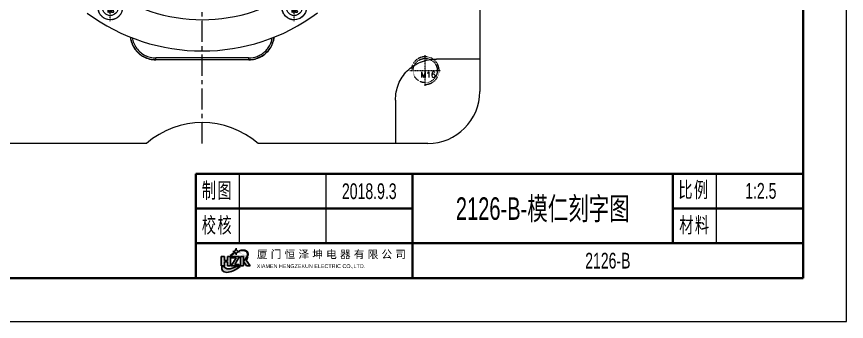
# Model space of a CAD drawing. Header units: millimetres. Extents: x 2432 to 4206, y 1282 to 1824.
# Drawn here: x 2696.3 to 3174.5, y 1299 to 1474.6 of the extents above; entities that cross this region are included whole.
import ezdxf
from ezdxf.enums import TextEntityAlignment as Align

# ---------------------------------------------------------------- set-up
doc = ezdxf.new("R2010")
doc.units = ezdxf.units.MM
doc.linetypes.add('CENTER', pattern=[0.6, 0.375, -0.075, 0.075, -0.075])
doc.linetypes.add('HIDDEN', pattern=[0.2, 0.1, -0.1])
for name, color, linetype, lineweight in [('core', 7, 'Continuous', 20), ('screw', 33, 'Continuous', 13), ('文字层', 3, 'Continuous', 18), ('粗实线层', 7, 'Continuous', 35), ('细实线层', 7, 'Continuous', 18)]:
    doc.layers.add(name, color=color, linetype=linetype, lineweight=lineweight)
doc.styles.get("Standard").update_dxf_attribs({"font": 'arial.ttf'})
doc.styles.add('TXT', font='txt.shx', dxfattribs={"bigfont": 'gbcbig.shx'})
doc.styles.add('标准', font='FSGB2312.ttf', dxfattribs={"width": 0.667})

# ---------------------------------------------------------------- blocks, each defined once
blk = doc.blocks.new('screw_m8_i')
at = {"layer": 'screw', "color": 1, "linetype": 'CENTER', "ltscale": 0.435384}
for p, q in [((0, -7.7), (0, 7.7)), ((-7.7, 0), (7.7, 0))]:
    blk.add_line(p, q, dxfattribs=at)
at = {"layer": 'screw', "color": 8, "linetype": 'HIDDEN', "ltscale": 0.435384}
blk.add_circle((0, 0), 7, dxfattribs=at)
at = {"layer": 'screw'}
blk.add_circle((0, 0), 4.5, dxfattribs=at)
at = {"layer": 'screw', "color": 6, "style": 'TXT'}
blk.add_text('M8', height=2.1, dxfattribs=at).set_placement((-1.82, -2.8))
blk = doc.blocks.new('A4图框')
at = {"layer": '粗实线层'}
for p, q in [((138.5, -95), (138.5, 95)), ((-138.5, -95), (138.5, -95))]:
    blk.add_line(p, q, dxfattribs=at)
at = {"layer": '细实线层'}
for p, q in [((148.5, -105), (148.5, 105)), ((-148.5, -105), (148.5, -105))]:
    blk.add_line(p, q, dxfattribs=at)
at = {"layer": '文字层', "style": '标准', "width": 0.667}
blk.add_attdef('图纸编号', text='', height=5.19, rotation=180, dxfattribs=at).set_placement((-113.41, 90), align=Align.MIDDLE_CENTER)
blk = doc.blocks.new('A4标题栏')
h = blk.add_hatch(color=3)
h.dxf.hatch_style = 1
h.paths.add_polyline_path([(-132, 4.92), (-132.71, 4.92), (-132.71, 4.01), (-133.41, 4.01), (-133.41, 4.92), (-134.11, 4.92), (-134.11, 2.82), (-133.41, 2.82), (-133.41, 3.73), (-132.71, 3.73), (-132.71, 2.82), (-132, 2.82)])
h.paths.add_polyline_path([(-129.9, 4.92), (-131.74, 4.92), (-131.74, 4.64), (-130.67, 4.64), (-131.83, 2.82), (-130.07, 2.82), (-130.07, 3.1), (-131.02, 3.1)])
h.paths.add_polyline_path([(-129.02, 4.92), (-129.67, 4.92), (-129.67, 2.82), (-129.02, 2.82)])
edge = h.paths.add_edge_path()
edge.add_ellipse((-130.95, 3.87), major_axis=(-2.89, -2.17), ratio=0.475526, start_angle=127.0084, end_angle=146.5686)
edge.add_line((-127.97, 4.92), (-128.25, 4.92))
edge.add_ellipse((-130.78, 4.22), major_axis=(-2.55, -1.75), ratio=0.462381, start_angle=113.418, end_angle=143.4361, ccw=False)
edge.add_line((-129.02, 3.83), (-128.29, 2.82))
edge.add_line((-128.29, 2.82), (-127.44, 2.82))
edge.add_line((-127.44, 2.82), (-128.39, 4.08))
h.paths.add_polyline_path([(-129.95, 6.08, -0.414214), (-130.71, 6.84, -0.414214), (-131.47, 6.08, -0.414214), (-130.71, 5.32, -0.414214)])
h = blk.add_hatch(color=3)
h.dxf.hatch_style = 1
edge = h.paths.add_edge_path()
edge.add_ellipse((-130.78, 4.22), major_axis=(-2.55, -1.75), ratio=0.462381, start_angle=259.9884, end_angle=277.0287, ccw=False)
edge.add_arc((-131.47, 5.32), 0.495, 47.0815, 59.7575)
edge.add_ellipse((-130.95, 3.87), major_axis=(-2.89, -2.17), ratio=0.475526, start_angle=255.3223, end_angle=271.8023)
edge.add_line((-132.07, 5.18), (-131.89, 5.18))
edge = h.paths.add_edge_path()
edge.add_ellipse((-130.95, 3.87), major_axis=(-2.89, -2.17), ratio=0.475526, start_angle=152.9499, end_angle=232.8461)
edge.add_arc((-129.74, 6.93), 0.709, 246.2468, 261.3719)
edge.add_ellipse((-130.78, 4.22), major_axis=(-2.55, -1.75), ratio=0.462381, start_angle=150.9505, end_angle=232.0867, ccw=False)
edge.add_line((-128.15, 5.18), (-127.9, 5.18))
edge = h.paths.add_edge_path()
edge.add_ellipse((-130.95, 3.87), major_axis=(-2.89, -2.17), ratio=0.475526, start_angle=330.9377, end_angle=453.8146)
edge.add_line((-129.73, 2.64), (-130.63, 2.64))
edge.add_ellipse((-130.78, 4.22), major_axis=(-2.55, -1.75), ratio=0.462381, start_angle=352.501, end_angle=435.4781, ccw=False)
edge.add_line((-133.41, 2.64), (-133.98, 2.64))
h.paths.add_polyline_path([(-124.92, 1.33), (-97.75, 1.33), (-97.75, 2.79), (-124.92, 2.79)], flags=9)
h.paths.add_polyline_path([(-125.19, 3.38), (-97.3, 3.38), (-97.3, 6.3), (-125.19, 6.3)], flags=9)
at = {"color": 3}
for p, q in [((-133.41, 4.92), (-134.11, 4.92)), ((-134.11, 4.92), (-134.11, 2.82)), ((-133.41, 4.01), (-133.41, 4.92)), ((-133.41, 4.01), (-132.71, 4.01)), ((-132.71, 4.92), (-132.71, 4.01)), ((-132, 4.92), (-132.71, 4.92)), ((-132.07, 5.18), (-131.89, 5.18)), ((-132, 2.82), (-132, 4.92)), ((-130.67, 4.64), (-131.83, 2.82)), ((-131.74, 4.92), (-129.9, 4.92)), ((-131.74, 4.92), (-131.74, 4.64)), ((-131.74, 4.64), (-130.67, 4.64)), ((-129.9, 4.92), (-131.02, 3.1)), ((-129.67, 4.92), (-129.02, 4.92)), ((-129.67, 4.92), (-129.67, 2.82)), ((-129.02, 4.92), (-129.02, 2.82)), ((-129.02, 3.83), (-128.29, 2.82)), ((-127.44, 2.82), (-128.39, 4.08)), ((-128.25, 4.92), (-127.97, 4.92)), ((-128.15, 5.18), (-127.9, 5.18)), ((-134.11, 2.82), (-133.41, 2.82)), ((-133.41, 2.82), (-133.41, 3.73)), ((-133.41, 3.73), (-132.71, 3.73)), ((-132.71, 3.73), (-132.71, 2.82)), ((-132.71, 2.82), (-132, 2.82)), ((-131.83, 2.82), (-130.07, 2.82)), ((-131.02, 3.1), (-130.07, 3.1)), ((-130.07, 3.1), (-130.07, 2.82)), ((-129.67, 2.82), (-129.02, 2.82)), ((-128.29, 2.82), (-127.44, 2.82))]:
    blk.add_line(p, q, dxfattribs=at)
for points in [[(-133.41, 2.64), (-133.98, 2.64)], [(-129.73, 2.64), (-130.63, 2.64)]]:
    blk.add_lwpolyline(points, dxfattribs=at)
for centre, radius, start, end in [((-131.47, 6.84), 0.758, 270, 0), ((-131.47, 5.32), 0.758, 0, 90), ((-131.47, 5.32), 0.495, 47.0815, 59.7575), ((-129.95, 6.84), 0.758, 180, 270), ((-129.95, 5.32), 0.758, 90, 180), ((-129.74, 6.93), 0.709, 246.2468, 261.3719)]:
    blk.add_arc(centre, radius, start, end, dxfattribs=at)
for centre, major_axis, ratio, start_param, end_param in [((-130.95, 3.87), (-2.89, -2.17), 0.475526, 4.456214, 4.743846), ((-130.95, 3.87), (-2.89, -2.17), 0.475526, 2.66948, 4.06393), ((-130.78, 4.22), (-2.55, -1.75), 0.462381, 2.634582, 4.050677), ((-130.78, 4.22), (-2.55, -1.75), 0.462381, 4.537653, 4.835062), ((-130.78, 4.22), (-2.55, -1.75), 0.462381, 1.979518, 2.503433), ((-130.95, 3.87), (-2.89, -2.17), 0.475526, 2.216715, 2.558104), ((-130.95, 3.87), (-2.89, -2.17), 0.475526, 5.775953, 7.920559), ((-130.78, 4.22), (-2.55, -1.75), 0.462381, 6.152303, 7.600527)]:
    blk.add_ellipse(centre, major_axis=major_axis, ratio=ratio, start_param=start_param, end_param=end_param, dxfattribs=at)
at = {"layer": '粗实线层'}
for p, q in [((-140, 24), (-140, 0)), ((-140, 24), (0, 24)), ((-90, 24), (-90, 0)), ((-30, 24), (-30, 8)), ((0, 24), (0, 0)), ((0, 24), (0, 8)), ((-140, 16), (-90, 16)), ((-30, 16), (0, 16)), ((-140, 8), (0, 8)), ((-140, 0), (0, 0))]:
    blk.add_line(p, q, dxfattribs=at)
at = {"layer": '细实线层'}
for p, q in [((-130, 24), (-130, 8)), ((-110, 24), (-110, 8)), ((-20, 24), (-20, 8))]:
    blk.add_line(p, q, dxfattribs=at)
at = {"color": 3, "attachment_point": 1}
for s, insert, char_height in [('{\\f汉仪综艺体简|b0|i0|c134|p49;\\T1.3;厦门恒泽坤电器有限公司}', (-125.9, 6.35), 1.8), ('{\\f汉仪综艺体简|b0|i0|c134|p49;XIAMEN HENGZEKUN ELECTRIC CO.,LTD.}', (-125.93, 3.19), 0.9)]:
    blk.add_mtext_dynamic_manual_height_columns(s, width=1520, gutter_width=12.5, heights=[0], dxfattribs=dict(at, insert=insert, char_height=char_height))
at = {"layer": '文字层', "char_height": 3.597, "width": 18, "attachment_point": 5, "line_spacing_factor": 0.963108, "style": '标准'}
for s, insert in [('\\T1.1;制图', (-135, 20)), ('{\\T1.1;比例}', (-25.15, 20.14)), ('\\T1.1;校核', (-135, 12)), ('{\\T1.1;材料}', (-24.93, 12.02))]:
    blk.add_mtext(s, dxfattribs=dict(at, insert=insert))
at = {"layer": '文字层', "style": '标准', "width": 0.667}
for tag, height, p in [('制图签名', 3.63, (-120, 20)), ('制图日期', 3.63, (-100, 20)), ('图纸比例', 3.63, (-9.73, 20.09)), ('图纸名称', 5.19, (-60, 16)), ('校核签名', 3.63, (-120, 12)), ('校核日期', 3.63, (-100, 12)), ('材料', 3.63, (-9.94, 12.38)), ('图纸编号', 3.63, (-45, 4))]:
    blk.add_attdef(tag, text='', height=height, dxfattribs=at).set_placement(p, align=Align.MIDDLE_CENTER)
blk = doc.blocks.new('screw_m16_g')
at = {"layer": 'screw', "color": 1, "linetype": 'CENTER', "ltscale": 0.497582}
for p, q in [((0, -8.8), (0, 8.8)), ((-8.8, 0), (8.8, 0))]:
    blk.add_line(p, q, dxfattribs=at)
at = {"layer": 'screw', "linetype": 'HIDDEN', "ltscale": 0.497582}
blk.add_circle((0, 0), 7, dxfattribs=at)
at = {"layer": 'screw', "color": 92, "linetype": 'HIDDEN', "ltscale": 0.497582}
blk.add_arc((0, 0), 8, 270, 180, dxfattribs=at)
at = {"layer": 'screw', "color": 6, "style": 'TXT'}
blk.add_text('M16', height=3.2, dxfattribs=at).set_placement((-2.72, -4))

msp = doc.modelspace()

# ---------------------------------------------------------------- linework, layer by layer
at = {"layer": 'core', "color": 1, "linetype": 'CENTER', "ltscale": 32.512}
msp.add_line((2803.28, 1401.46), (2803.28, 1721.46), dxfattribs=at)
at = {"layer": 'core'}
for p, q in [((2963.28, 1691.46), (2963.28, 1431.46)), ((2830.1, 1449.69), (2776.45, 1449.69)), ((2830.02, 1450.77), (2776.53, 1450.77)), ((2776.53, 1449.78), (2776.53, 1450.77)), ((2776.53, 1449.78), (2830.02, 1449.78)), ((2830.02, 1450.77), (2830.02, 1449.78)), ((2963.28, 1450.09), (2938.37, 1450.09)), ((2914.65, 1426.37), (2914.65, 1401.46)), ((2771.12, 1401.46), (2673.28, 1401.46)), ((2933.28, 1401.46), (2835.44, 1401.46))]:
    msp.add_line(p, q, dxfattribs=at)
for centre in [(2750.27, 1479.7), (2856.27, 1479.7)]:
    msp.add_circle(centre, 7, dxfattribs=at)
for centre, radius, start, end in [((2803.25, 1566.49), 93.71, 232.7019, 307.3251), ((2803.25, 1566.49), 111.71, 233.5548, 306.4693), ((2933.28, 1431.46), 30, 270, 0), ((2803.28, 1364.49), 49, 48.9801, 131.0199)]:
    msp.add_arc(centre, radius, start, end, dxfattribs=at)
for points, knots in [([(2761.78, 1462.76), (2761.92, 1461.56), (2762.49, 1459.2), (2764.16, 1455.99), (2766.54, 1453.28), (2769.5, 1451.24), (2772.87, 1449.97), (2775.26, 1449.69), (2776.45, 1449.69)], [0, 0, 0, 0, 0.168832, 0.335475, 0.501644, 0.667439, 0.832995, 1, 1, 1, 1]), ([(2761.86, 1462.73), (2762.02, 1461.5), (2762.64, 1459.12), (2764.38, 1455.9), (2766.81, 1453.21), (2769.8, 1451.25), (2773.1, 1450.06), (2775.39, 1449.78), (2776.53, 1449.78)], [0, 0, 0, 0, 0.173794, 0.341768, 0.510997, 0.678406, 0.839749, 1, 1, 1, 1]), ([(2762.92, 1462.31), (2763.11, 1461.25), (2763.71, 1459.15), (2765.32, 1456.31), (2767.53, 1453.91), (2770.25, 1452.13), (2773.3, 1451.02), (2775.46, 1450.77), (2776.53, 1450.77)], [0, 0, 0, 0, 0.167417, 0.334174, 0.501129, 0.66778, 0.83378, 1, 1, 1, 1]), ([(2830.02, 1449.78), (2831.24, 1449.78), (2833.65, 1450.1), (2837.05, 1451.4), (2840.03, 1453.47), (2842.37, 1456.2), (2843.97, 1459.34), (2844.54, 1461.6), (2844.69, 1462.75)], [0, 0, 0, 0, 0.170832, 0.338019, 0.508053, 0.675613, 0.838077, 1, 1, 1, 1]), ([(2830.02, 1450.77), (2831.7, 1450.77), (2834.21, 1451.24), (2837.24, 1452.71), (2839.27, 1454.2), (2840.98, 1456.05), (2842.65, 1458.69), (2843.39, 1460.89), (2843.63, 1462.33)], [0, 0, 0, 0, 0.258528, 0.387792, 0.517055, 0.646319, 0.775583, 1, 1, 1, 1]), ([(2830.1, 1449.69), (2831.3, 1449.69), (2833.7, 1449.98), (2837.08, 1451.26), (2840.04, 1453.31), (2842.41, 1456.02), (2844.07, 1459.23), (2844.64, 1461.59), (2844.78, 1462.78)], [0, 0, 0, 0, 0.167786, 0.333813, 0.499784, 0.66578, 0.831938, 1, 1, 1, 1]), ([(2776.45, 1449.69), (2776.46, 1449.7), (2776.5, 1449.71), (2776.48, 1449.76), (2776.52, 1449.77), (2776.53, 1449.78)], [0, 0, 0, 0, 0.378192, 0.621905, 1, 1, 1, 1]), ([(2830.02, 1449.78), (2830.03, 1449.77), (2830.07, 1449.76), (2830.05, 1449.71), (2830.09, 1449.7), (2830.1, 1449.69)], [0, 0, 0, 0, 0.378201, 0.621704, 1, 1, 1, 1])]:
    msp.add_open_spline(points, degree=3, knots=knots, dxfattribs=at)
for points in [[(2921.43, 1443.3), (2923.6, 1445.46), (2928.81, 1448.89), (2935.13, 1450.09), (2938.37, 1450.09)], [(2914.65, 1426.37), (2914.65, 1429.6), (2915.84, 1435.92), (2919.27, 1441.14), (2921.43, 1443.3)]]:
    msp.add_open_spline(points, degree=3, dxfattribs=at)

# ---------------------------------------------------------------- block references
at = {"xscale": 2.5, "yscale": 2.5, "zscale": 2.5}
msp.add_blockref('A4图框', (2803.28, 1561.46), dxfattribs=at)
msp.add_blockref('A4标题栏', (3149.53, 1323.96), dxfattribs=at).add_auto_attribs({'图纸编号': '2126-B', '制图日期': '2018.9.3', '图纸比例': '1:2.5', '图纸名称': '2126-B-模仁刻字图'})
at = {"layer": 'core'}
for p in [(2750.27, 1479.7), (2856.27, 1479.7)]:
    msp.add_blockref('screw_m8_i', p, dxfattribs=at)
at = {"layer": 'screw'}
msp.add_blockref('screw_m16_g', (2931.78, 1443.49), dxfattribs=at)

doc.saveas('drawing.dxf')
